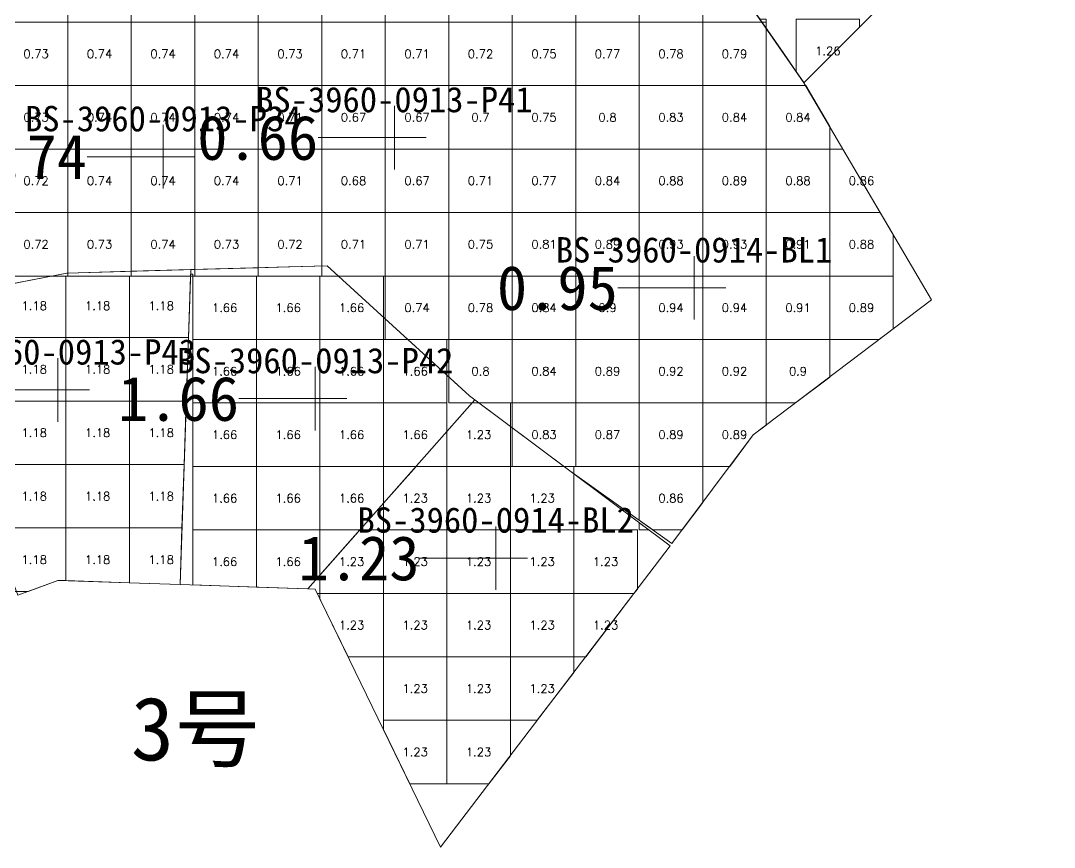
# Model space of a CAD drawing. Header units: inches. Extents: x 469960.7 to 470020.8, y 4349683.5 to 4349740.4.
# Drawn here: x 469984.1 to 470000.38, y 4349683.5 to 4349696.53 of the extents above; entities that cross this region are included whole.
import ezdxf
from ezdxf.enums import TextEntityAlignment as Align

# ---------------------------------------------------------------- set-up
doc = ezdxf.new("R2010")
doc.units = ezdxf.units.IN
doc.header["$MEASUREMENT"] = 0
for name, color, linetype, lineweight in [('0.500-1.000', 7, 'Continuous', 0), ('1.000-1.500', 7, 'Continuous', 0), ('1.500-3.000', 7, 'Continuous', 0), ('孔口文字', 7, 'Continuous', 0), ('点', 7, 'Continuous', 0), ('爆区方格网', 7, 'Continuous', 0), ('线条', 7, 'Continuous', 0), ('钻孔', 7, 'Continuous', 0)]:
    doc.layers.add(name, color=color, linetype=linetype, lineweight=lineweight)
doc.styles.add('3dmine_textStyle_1', font='txt.shx', dxfattribs={"height": 1, "bigfont": 'gbcbig.shx'})
doc.styles.add('3dmine_textStyle_2', font='宋体.ttf', dxfattribs={"height": 1})
doc.styles.add('3dmine_textStyle_3', font='simsunb.ttf', dxfattribs={"height": 1})

msp = doc.modelspace()

# ---------------------------------------------------------------- hatches: boundary and pattern name
at = {"layer": '钻孔', "linetype": 'Continuous', "lineweight": 0, "true_color": 0x00ffff, "extrusion": (0, 1, 0)}
for points in [[(-469990.983, 3950.285), (-469989.983, 3950.285), (-469989.983, 3961.285), (-469990.983, 3961.285)], [(-469987.343, 3949.865), (-469986.343, 3949.865), (-469986.343, 3960.865), (-469987.343, 3960.865)], [(-469995.703, 3950.31), (-469994.703, 3950.31), (-469994.703, 3961.31), (-469995.703, 3961.31)]]:
    msp.add_hatch(color=4, dxfattribs=at).paths.add_polyline_path(points, flags=0)
at = {"layer": '钻孔', "linetype": 'Continuous', "lineweight": 0, "true_color": 0x0000ff, "extrusion": (0, 1, 0)}
for points in [[(-469985.682, 3950.192), (-469984.682, 3950.192), (-469984.682, 3961.192), (-469985.682, 3961.192)], [(-469992.579, 3950.369), (-469991.579, 3950.369), (-469991.579, 3961.369), (-469992.579, 3961.369)]]:
    msp.add_hatch(color=5, dxfattribs=at).paths.add_polyline_path(points, flags=0)
at = {"layer": '钻孔', "linetype": 'Continuous', "lineweight": 0, "true_color": 0xff0000, "extrusion": (0, 1, 0)}
msp.add_hatch(color=1, dxfattribs=at).paths.add_polyline_path([(-469989.736, 3950.216), (-469988.736, 3950.216), (-469988.736, 3961.216), (-469989.736, 3961.216)], flags=0)

# ---------------------------------------------------------------- linework, layer by layer
at = {"layer": '0.500-1.000', "color": 4, "linetype": 'Continuous', "lineweight": 0, "true_color": 0x00ffff}
msp.add_lwpolyline([(469994.537, 4349698.285), (469996.105, 4349696.024), (469996.434, 4349695.55), (469998.444, 4349692.129), (469995.636, 4349690), (469994.355, 4349688.29), (469992.746, 4349689.435), (469991.166, 4349690.618), (469990.982, 4349690.787), (469988.925, 4349692.666), (469988.318, 4349692.649), (469984.826, 4349692.549), (469983.548, 4349692.302), (469980.399, 4349691.693), (469977.749, 4349693.828), (469978.857, 4349694.777), (469980.081, 4349696.294), (469983.208, 4349696.778)], dxfattribs=at)
at = {"layer": '1.000-1.500', "color": 5, "linetype": 'Continuous', "lineweight": 0, "true_color": 0x0000ff}
msp.add_lwpolyline([(470001.809, 4349702.758), (469999.1, 4349701.327), (469999.164, 4349700.794), (469999.434, 4349698.55), (469996.434, 4349695.55), (469994.537, 4349698.285), (469995.802, 4349699.717), (469994.708, 4349700.641), (469997.845, 4349701.403), (469996.581, 4349706.06), (469999.377, 4349706.689), (470003.809, 4349706.932), (470001.809, 4349702.758)], dxfattribs=at)
at = {"layer": '1.000-1.500', "color": 1, "linetype": 'Continuous', "lineweight": 0, "true_color": 0xff0000}
for points in [[(469986.608, 4349687.644), (469984.682, 4349687.709), (469984.051, 4349687.475), (469982.347, 4349692.07), (469984.826, 4349692.549), (469986.775, 4349692.605), (469986.608, 4349687.644)], [(469994.326, 4349688.251), (469990.711, 4349683.503), (469988.736, 4349687.572), (469988.62, 4349687.576), (469991.252, 4349690.554), (469994.326, 4349688.251)]]:
    msp.add_lwpolyline(points, dxfattribs=at)
at = {"layer": '1.500-3.000', "color": 1, "linetype": 'Continuous', "lineweight": 0, "true_color": 0xff0000}
msp.add_lwpolyline([(469991.166, 4349690.618), (469991.252, 4349690.554), (469988.62, 4349687.576), (469986.608, 4349687.644), (469986.775, 4349692.605), (469988.925, 4349692.666), (469991.166, 4349690.618)], dxfattribs=at)
at = {"layer": '点', "color": 138, "linetype": 'Continuous', "lineweight": 0, "true_color": 0x004c4c}
for points, elevation in [([(469989.983, 4349694.184), (469989.983, 4349695.184)], 3961.285), ([(469986.343, 4349693.884), (469986.343, 4349694.884)], 3960.865), ([(469990.483, 4349694.684), (469989.483, 4349694.684)], 3961.285), ([(469986.843, 4349694.384), (469985.843, 4349694.384)], 3960.865), ([(469994.703, 4349691.817), (469994.703, 4349692.817)], 3961.31), ([(469995.203, 4349692.317), (469994.203, 4349692.317)], 3961.31), ([(469984.682, 4349690.209), (469984.682, 4349691.209)], 3961.192), ([(469988.736, 4349690.072), (469988.736, 4349691.072)], 3961.216), ([(469985.182, 4349690.709), (469984.182, 4349690.709)], 3961.192), ([(469989.236, 4349690.572), (469988.236, 4349690.572)], 3961.216), ([(469991.579, 4349687.56), (469991.579, 4349688.56)], 3961.369), ([(469992.079, 4349688.06), (469991.079, 4349688.06)], 3961.369)]:
    msp.add_lwpolyline(points, dxfattribs=dict(at, elevation=elevation))
at = {"layer": '爆区方格网', "color": 4, "linetype": 'Continuous', "lineweight": 0, "true_color": 0x00ffff, "elevation": 3961.31}
for points in [[(469985.84, 4349696.504), (469984.84, 4349696.504), (469984.84, 4349697.03), (469985.015, 4349697.058), (469985.344, 4349697.504), (469985.84, 4349697.504), (469985.84, 4349696.504)], [(469986.84, 4349696.504), (469985.84, 4349696.504), (469985.84, 4349697.504), (469986.84, 4349697.504), (469986.84, 4349696.504)], [(469987.84, 4349696.504), (469986.84, 4349696.504), (469986.84, 4349697.504), (469987.84, 4349697.504), (469987.84, 4349696.504)], [(469988.84, 4349696.504), (469987.84, 4349696.504), (469987.84, 4349697.504), (469988.84, 4349697.504), (469988.84, 4349696.504)], [(469989.84, 4349696.504), (469988.84, 4349696.504), (469988.84, 4349697.504), (469989.84, 4349697.504), (469989.84, 4349696.504)], [(469990.84, 4349696.504), (469989.84, 4349696.504), (469989.84, 4349697.504), (469990.84, 4349697.504), (469990.84, 4349696.504)], [(469991.84, 4349696.504), (469990.84, 4349696.504), (469990.84, 4349697.504), (469991.84, 4349697.504), (469991.84, 4349696.504)], [(469992.84, 4349696.504), (469991.84, 4349696.504), (469991.84, 4349697.504), (469992.84, 4349697.504), (469992.84, 4349696.504)], [(469993.84, 4349696.504), (469992.84, 4349696.504), (469992.84, 4349697.504), (469993.84, 4349697.504), (469993.84, 4349696.504)], [(469994.84, 4349696.504), (469993.84, 4349696.504), (469993.84, 4349697.504), (469994.84, 4349697.504), (469994.84, 4349696.504)], [(469995.31, 4349697.171), (469995.31, 4349697.171), (469995.74, 4349696.551), (469995.84, 4349696.551), (469995.84, 4349696.504), (469994.84, 4349696.504), (469994.84, 4349697.504), (469995.31, 4349697.504), (469995.31, 4349697.171)], [(469984.84, 4349695.504), (469983.84, 4349695.504), (469983.84, 4349696.504), (469984.84, 4349696.504), (469984.84, 4349695.504)], [(469985.84, 4349695.504), (469984.84, 4349695.504), (469984.84, 4349696.504), (469985.84, 4349696.504), (469985.84, 4349695.504)], [(469986.84, 4349695.504), (469985.84, 4349695.504), (469985.84, 4349696.504), (469986.84, 4349696.504), (469986.84, 4349695.504)], [(469987.84, 4349695.504), (469986.84, 4349695.504), (469986.84, 4349696.504), (469987.84, 4349696.504), (469987.84, 4349695.504)], [(469988.84, 4349695.504), (469987.84, 4349695.504), (469987.84, 4349696.504), (469988.84, 4349696.504), (469988.84, 4349695.504)], [(469989.84, 4349695.504), (469988.84, 4349695.504), (469988.84, 4349696.504), (469989.84, 4349696.504), (469989.84, 4349695.504)], [(469990.84, 4349695.504), (469989.84, 4349695.504), (469989.84, 4349696.504), (469990.84, 4349696.504), (469990.84, 4349695.504)], [(469991.84, 4349695.504), (469990.84, 4349695.504), (469990.84, 4349696.504), (469991.84, 4349696.504), (469991.84, 4349695.504)], [(469992.84, 4349695.504), (469991.84, 4349695.504), (469991.84, 4349696.504), (469992.84, 4349696.504), (469992.84, 4349695.504)], [(469993.84, 4349695.504), (469992.84, 4349695.504), (469992.84, 4349696.504), (469993.84, 4349696.504), (469993.84, 4349695.504)], [(469994.84, 4349695.504), (469993.84, 4349695.504), (469993.84, 4349696.504), (469994.84, 4349696.504), (469994.84, 4349695.504)], [(469995.84, 4349695.504), (469994.84, 4349695.504), (469994.84, 4349696.504), (469995.84, 4349696.504), (469995.84, 4349695.504)], [(469984.84, 4349694.504), (469983.84, 4349694.504), (469983.84, 4349695.504), (469984.84, 4349695.504), (469984.84, 4349694.504)], [(469985.84, 4349694.504), (469984.84, 4349694.504), (469984.84, 4349695.504), (469985.84, 4349695.504), (469985.84, 4349694.504)], [(469986.84, 4349694.504), (469985.84, 4349694.504), (469985.84, 4349695.504), (469986.84, 4349695.504), (469986.84, 4349694.504)], [(469987.84, 4349694.504), (469986.84, 4349694.504), (469986.84, 4349695.504), (469987.84, 4349695.504), (469987.84, 4349694.504)], [(469988.84, 4349694.504), (469987.84, 4349694.504), (469987.84, 4349695.504), (469988.84, 4349695.504), (469988.84, 4349694.504)], [(469989.84, 4349694.504), (469988.84, 4349694.504), (469988.84, 4349695.504), (469989.84, 4349695.504), (469989.84, 4349694.504)], [(469990.84, 4349694.504), (469989.84, 4349694.504), (469989.84, 4349695.504), (469990.84, 4349695.504), (469990.84, 4349694.504)], [(469991.84, 4349694.504), (469990.84, 4349694.504), (469990.84, 4349695.504), (469991.84, 4349695.504), (469991.84, 4349694.504)], [(469992.84, 4349694.504), (469991.84, 4349694.504), (469991.84, 4349695.504), (469992.84, 4349695.504), (469992.84, 4349694.504)], [(469993.84, 4349694.504), (469992.84, 4349694.504), (469992.84, 4349695.504), (469993.84, 4349695.504), (469993.84, 4349694.504)], [(469994.84, 4349694.504), (469993.84, 4349694.504), (469993.84, 4349695.504), (469994.84, 4349695.504), (469994.84, 4349694.504)], [(469995.84, 4349694.504), (469994.84, 4349694.504), (469994.84, 4349695.504), (469995.84, 4349695.504), (469995.84, 4349694.504)], [(469996.84, 4349694.859), (469996.84, 4349694.504), (469995.84, 4349694.504), (469995.84, 4349695.504), (469996.461, 4349695.504), (469996.84, 4349694.859)], [(469984.84, 4349693.504), (469983.84, 4349693.504), (469983.84, 4349694.504), (469984.84, 4349694.504), (469984.84, 4349693.504)], [(469985.84, 4349693.504), (469984.84, 4349693.504), (469984.84, 4349694.504), (469985.84, 4349694.504), (469985.84, 4349693.504)], [(469986.84, 4349693.504), (469985.84, 4349693.504), (469985.84, 4349694.504), (469986.84, 4349694.504), (469986.84, 4349693.504)], [(469987.84, 4349693.504), (469986.84, 4349693.504), (469986.84, 4349694.504), (469987.84, 4349694.504), (469987.84, 4349693.504)], [(469988.84, 4349693.504), (469987.84, 4349693.504), (469987.84, 4349694.504), (469988.84, 4349694.504), (469988.84, 4349693.504)], [(469989.84, 4349693.504), (469988.84, 4349693.504), (469988.84, 4349694.504), (469989.84, 4349694.504), (469989.84, 4349693.504)], [(469990.84, 4349693.504), (469989.84, 4349693.504), (469989.84, 4349694.504), (469990.84, 4349694.504), (469990.84, 4349693.504)], [(469991.84, 4349693.504), (469990.84, 4349693.504), (469990.84, 4349694.504), (469991.84, 4349694.504), (469991.84, 4349693.504)], [(469992.84, 4349693.504), (469991.84, 4349693.504), (469991.84, 4349694.504), (469992.84, 4349694.504), (469992.84, 4349693.504)], [(469993.84, 4349693.504), (469992.84, 4349693.504), (469992.84, 4349694.504), (469993.84, 4349694.504), (469993.84, 4349693.504)], [(469994.84, 4349693.504), (469993.84, 4349693.504), (469993.84, 4349694.504), (469994.84, 4349694.504), (469994.84, 4349693.504)], [(469995.84, 4349693.504), (469994.84, 4349693.504), (469994.84, 4349694.504), (469995.84, 4349694.504), (469995.84, 4349693.504)], [(469996.84, 4349693.504), (469995.84, 4349693.504), (469995.84, 4349694.504), (469996.84, 4349694.504), (469996.84, 4349693.504)], [(469997.636, 4349693.504), (469996.84, 4349693.504), (469996.84, 4349694.504), (469997.048, 4349694.504), (469997.636, 4349693.504)], [(469984.84, 4349692.549), (469984.826, 4349692.549), (469984.84, 4349692.549), (469984.84, 4349692.504), (469983.84, 4349692.504), (469983.84, 4349693.504), (469984.84, 4349693.504), (469984.84, 4349692.549)], [(469985.84, 4349692.578), (469984.84, 4349692.549), (469984.84, 4349693.504), (469985.84, 4349693.504), (469985.84, 4349692.578)], [(469986.84, 4349692.606), (469986.775, 4349692.605), (469985.84, 4349692.578), (469985.84, 4349693.504), (469986.84, 4349693.504), (469986.84, 4349692.606)], [(469987.84, 4349692.635), (469986.84, 4349692.606), (469986.84, 4349693.504), (469987.84, 4349693.504), (469987.84, 4349692.635)], [(469988.84, 4349692.504), (469987.84, 4349692.504), (469987.84, 4349692.635), (469988.318, 4349692.649), (469988.318, 4349692.649), (469987.84, 4349692.635), (469987.84, 4349693.504), (469988.84, 4349693.504), (469988.84, 4349692.504)], [(469989.84, 4349692.504), (469988.84, 4349692.504), (469988.84, 4349693.504), (469989.84, 4349693.504), (469989.84, 4349692.504)], [(469990.84, 4349692.504), (469989.84, 4349692.504), (469989.84, 4349693.504), (469990.84, 4349693.504), (469990.84, 4349692.504)], [(469991.84, 4349692.504), (469990.84, 4349692.504), (469990.84, 4349693.504), (469991.84, 4349693.504), (469991.84, 4349692.504)], [(469992.84, 4349692.504), (469991.84, 4349692.504), (469991.84, 4349693.504), (469992.84, 4349693.504), (469992.84, 4349692.504)], [(469993.84, 4349692.504), (469992.84, 4349692.504), (469992.84, 4349693.504), (469993.84, 4349693.504), (469993.84, 4349692.504)], [(469994.84, 4349692.504), (469993.84, 4349692.504), (469993.84, 4349693.504), (469994.84, 4349693.504), (469994.84, 4349692.504)], [(469995.84, 4349692.504), (469994.84, 4349692.504), (469994.84, 4349693.504), (469995.84, 4349693.504), (469995.84, 4349692.504)], [(469996.84, 4349692.504), (469995.84, 4349692.504), (469995.84, 4349693.504), (469996.84, 4349693.504), (469996.84, 4349692.504)], [(469997.84, 4349693.157), (469997.84, 4349692.504), (469996.84, 4349692.504), (469996.84, 4349693.504), (469997.636, 4349693.504), (469997.84, 4349693.157)], [(469985.84, 4349692.504), (469984.84, 4349692.504), (469984.84, 4349692.549), (469985.84, 4349692.578), (469985.84, 4349692.504)], [(469986.84, 4349692.504), (469985.84, 4349692.504), (469985.84, 4349692.578), (469986.84, 4349692.606), (469986.84, 4349692.504)], [(469987.84, 4349692.504), (469986.84, 4349692.504), (469986.84, 4349692.606), (469987.84, 4349692.635), (469987.84, 4349692.504)], [(469990.84, 4349691.504), (469989.84, 4349691.504), (469989.84, 4349692.504), (469990.84, 4349692.504), (469990.84, 4349691.504)], [(469991.84, 4349691.504), (469990.84, 4349691.504), (469990.84, 4349692.504), (469991.84, 4349692.504), (469991.84, 4349691.504)], [(469992.84, 4349691.504), (469991.84, 4349691.504), (469991.84, 4349692.504), (469992.84, 4349692.504), (469992.84, 4349691.504)], [(469993.84, 4349691.504), (469992.84, 4349691.504), (469992.84, 4349692.504), (469993.84, 4349692.504), (469993.84, 4349691.504)], [(469994.84, 4349691.504), (469993.84, 4349691.504), (469993.84, 4349692.504), (469994.84, 4349692.504), (469994.84, 4349691.504)], [(469995.84, 4349691.504), (469994.84, 4349691.504), (469994.84, 4349692.504), (469995.84, 4349692.504), (469995.84, 4349691.504)], [(469996.84, 4349691.504), (469995.84, 4349691.504), (469995.84, 4349692.504), (469996.84, 4349692.504), (469996.84, 4349691.504)], [(469997.84, 4349691.671), (469997.619, 4349691.504), (469996.84, 4349691.504), (469996.84, 4349692.504), (469997.84, 4349692.504), (469997.84, 4349691.671)], [(469991.84, 4349690.504), (469990.84, 4349690.504), (469990.84, 4349691.504), (469991.84, 4349691.504), (469991.84, 4349690.504)], [(469992.84, 4349690.504), (469991.84, 4349690.504), (469991.84, 4349691.504), (469992.84, 4349691.504), (469992.84, 4349690.504)], [(469993.84, 4349690.504), (469992.84, 4349690.504), (469992.84, 4349691.504), (469993.84, 4349691.504), (469993.84, 4349690.504)], [(469994.84, 4349690.504), (469993.84, 4349690.504), (469993.84, 4349691.504), (469994.84, 4349691.504), (469994.84, 4349690.504)], [(469995.84, 4349690.504), (469994.84, 4349690.504), (469994.84, 4349691.504), (469995.84, 4349691.504), (469995.84, 4349690.504)], [(469996.84, 4349690.913), (469996.301, 4349690.504), (469995.84, 4349690.504), (469995.84, 4349691.504), (469996.84, 4349691.504), (469996.84, 4349690.913)], [(469992.84, 4349689.504), (469991.84, 4349689.504), (469991.84, 4349690.504), (469992.84, 4349690.504), (469992.84, 4349689.504)], [(469993.84, 4349689.504), (469992.84, 4349689.504), (469992.84, 4349690.504), (469993.84, 4349690.504), (469993.84, 4349689.504)], [(469994.84, 4349689.504), (469993.84, 4349689.504), (469993.84, 4349690.504), (469994.84, 4349690.504), (469994.84, 4349689.504)], [(469995.84, 4349690.154), (469995.636, 4349690), (469995.264, 4349689.504), (469994.84, 4349689.504), (469994.84, 4349690.504), (469995.84, 4349690.504), (469995.84, 4349690.154)], [(469994.84, 4349688.937), (469994.515, 4349688.504), (469994.055, 4349688.504), (469993.84, 4349688.657), (469993.84, 4349689.504), (469994.84, 4349689.504), (469994.84, 4349688.937)], [(469993.989, 4349688.504), (469993.84, 4349688.504), (469993.84, 4349688.616), (469993.989, 4349688.504)]]:
    msp.add_lwpolyline(points, dxfattribs=at)
at = {"layer": '爆区方格网', "color": 5, "linetype": 'Continuous', "lineweight": 0, "true_color": 0x0000ff}
for points, elevation in [([(469997.31, 4349696.425), (469996.435, 4349695.551), (469996.433, 4349695.551), (469996.31, 4349695.729), (469996.31, 4349696.551), (469997.31, 4349696.551), (469997.31, 4349696.425)], 3961.237), ([(469986.81, 4349692.504), (469986.772, 4349692.504), (469986.773, 4349692.535), (469986.81, 4349692.535), (469986.81, 4349692.504)], 3961.192)]:
    msp.add_lwpolyline(points, dxfattribs=dict(at, elevation=elevation))
at = {"layer": '爆区方格网', "color": 1, "linetype": 'Continuous', "lineweight": 0, "true_color": 0xff0000}
for points, elevation in [([(469983.84, 4349692.504), (469984.81, 4349692.504), (469984.81, 4349691.535), (469983.81, 4349691.535), (469983.81, 4349692.535), (469983.84, 4349692.535), (469983.84, 4349692.504)], 3961.192), ([(469985.81, 4349691.535), (469984.81, 4349691.535), (469984.81, 4349692.504), (469985.81, 4349692.504), (469985.81, 4349691.535)], 3961.192), ([(469986.739, 4349691.535), (469985.81, 4349691.535), (469985.81, 4349692.504), (469986.772, 4349692.504), (469986.739, 4349691.535)], 3961.192), ([(469987.81, 4349691.504), (469986.81, 4349691.504), (469986.81, 4349692.504), (469987.81, 4349692.504), (469987.81, 4349691.504)], 3961.216), ([(469988.81, 4349691.504), (469987.81, 4349691.504), (469987.81, 4349692.504), (469988.81, 4349692.504), (469988.81, 4349691.504)], 3961.216), ([(469989.81, 4349691.504), (469988.81, 4349691.504), (469988.81, 4349692.504), (469989.81, 4349692.504), (469989.81, 4349691.504)], 3961.216), ([(469984.81, 4349690.535), (469983.81, 4349690.535), (469983.81, 4349691.535), (469984.81, 4349691.535), (469984.81, 4349690.535)], 3961.192), ([(469985.81, 4349690.535), (469984.81, 4349690.535), (469984.81, 4349691.535), (469985.81, 4349691.535), (469985.81, 4349690.535)], 3961.192), ([(469986.705, 4349690.535), (469985.81, 4349690.535), (469985.81, 4349691.535), (469986.739, 4349691.535), (469986.705, 4349690.535)], 3961.192), ([(469987.81, 4349690.504), (469986.81, 4349690.504), (469986.81, 4349691.504), (469987.81, 4349691.504), (469987.81, 4349690.504)], 3961.216), ([(469988.81, 4349690.504), (469987.81, 4349690.504), (469987.81, 4349691.504), (469988.81, 4349691.504), (469988.81, 4349690.504)], 3961.216), ([(469989.81, 4349690.504), (469988.81, 4349690.504), (469988.81, 4349691.504), (469989.81, 4349691.504), (469989.81, 4349690.504)], 3961.216), ([(469990.81, 4349690.504), (469989.81, 4349690.504), (469989.81, 4349691.504), (469990.81, 4349691.504), (469990.81, 4349690.504)], 3961.216), ([(469984.81, 4349689.535), (469983.81, 4349689.535), (469983.81, 4349690.535), (469984.81, 4349690.535), (469984.81, 4349689.535)], 3961.192), ([(469985.81, 4349689.535), (469984.81, 4349689.535), (469984.81, 4349690.535), (469985.81, 4349690.535), (469985.81, 4349689.535)], 3961.192), ([(469986.672, 4349689.535), (469985.81, 4349689.535), (469985.81, 4349690.535), (469986.705, 4349690.535), (469986.672, 4349689.535)], 3961.192), ([(469987.81, 4349689.504), (469986.81, 4349689.504), (469986.81, 4349690.504), (469987.81, 4349690.504), (469987.81, 4349689.504)], 3961.216), ([(469988.81, 4349689.504), (469987.81, 4349689.504), (469987.81, 4349690.504), (469988.81, 4349690.504), (469988.81, 4349689.504)], 3961.216), ([(469989.81, 4349689.504), (469988.81, 4349689.504), (469988.81, 4349690.504), (469989.81, 4349690.504), (469989.81, 4349689.504)], 3961.216), ([(469990.81, 4349690.054), (469990.81, 4349690.054), (469990.81, 4349689.504), (469989.81, 4349689.504), (469989.81, 4349690.504), (469990.81, 4349690.504), (469990.81, 4349690.054)], 3961.216), ([(469991.81, 4349689.504), (469990.81, 4349689.504), (469990.81, 4349690.054), (469991.207, 4349690.504), (469991.81, 4349690.504), (469991.81, 4349689.504)], 3961.369), ([(469984.81, 4349688.535), (469983.81, 4349688.535), (469983.81, 4349689.535), (469984.81, 4349689.535), (469984.81, 4349688.535)], 3961.192), ([(469985.81, 4349688.535), (469984.81, 4349688.535), (469984.81, 4349689.535), (469985.81, 4349689.535), (469985.81, 4349688.535)], 3961.192), ([(469986.638, 4349688.535), (469985.81, 4349688.535), (469985.81, 4349689.535), (469986.672, 4349689.535), (469986.638, 4349688.535)], 3961.192), ([(469987.81, 4349688.504), (469986.81, 4349688.504), (469986.81, 4349689.504), (469987.81, 4349689.504), (469987.81, 4349688.504)], 3961.216), ([(469988.81, 4349688.504), (469987.81, 4349688.504), (469987.81, 4349689.504), (469988.81, 4349689.504), (469988.81, 4349688.504)], 3961.216), ([(469989.81, 4349688.923), (469989.81, 4349688.923), (469989.81, 4349688.504), (469988.81, 4349688.504), (469988.81, 4349689.504), (469989.81, 4349689.504), (469989.81, 4349688.923)], 3961.216), ([(469990.81, 4349688.504), (469989.81, 4349688.504), (469989.81, 4349688.923), (469990.324, 4349689.504), (469990.81, 4349689.504), (469990.81, 4349688.504)], 3961.369), ([(469991.81, 4349688.504), (469990.81, 4349688.504), (469990.81, 4349689.504), (469991.81, 4349689.504), (469991.81, 4349688.504)], 3961.369), ([(469992.81, 4349689.389), (469992.746, 4349689.435), (469992.746, 4349689.435), (469992.81, 4349689.387), (469992.81, 4349688.504), (469991.81, 4349688.504), (469991.81, 4349689.504), (469992.81, 4349689.504), (469992.81, 4349689.389)], 3961.369), ([(469984.81, 4349687.705), (469984.682, 4349687.709), (469984.213, 4349687.535), (469983.84, 4349687.535), (469983.84, 4349688.045), (469983.84, 4349688.045), (469983.81, 4349688.125), (469983.81, 4349688.535), (469984.81, 4349688.535), (469984.81, 4349687.705)], 3961.192), ([(469985.81, 4349687.671), (469984.81, 4349687.705), (469984.81, 4349688.535), (469985.81, 4349688.535), (469985.81, 4349687.671)], 3961.192), ([(469986.608, 4349687.644), (469985.81, 4349687.671), (469985.81, 4349688.535), (469986.638, 4349688.535), (469986.608, 4349687.644)], 3961.192), ([(469987.81, 4349687.603), (469986.81, 4349687.637), (469986.81, 4349688.504), (469987.81, 4349688.504), (469987.81, 4349687.603)], 3961.216), ([(469988.81, 4349687.791), (469988.81, 4349687.791), (469988.81, 4349687.504), (469988.769, 4349687.504), (469988.736, 4349687.572), (469988.62, 4349687.576), (469987.81, 4349687.603), (469987.81, 4349688.504), (469988.81, 4349688.504), (469988.81, 4349687.791)], 3961.216), ([(469989.81, 4349687.504), (469988.81, 4349687.504), (469988.81, 4349687.791), (469989.44, 4349688.504), (469989.81, 4349688.504), (469989.81, 4349687.504)], 3961.369), ([(469990.81, 4349687.504), (469989.81, 4349687.504), (469989.81, 4349688.504), (469990.81, 4349688.504), (469990.81, 4349687.504)], 3961.369), ([(469991.81, 4349687.504), (469990.81, 4349687.504), (469990.81, 4349688.504), (469991.81, 4349688.504), (469991.81, 4349687.504)], 3961.369), ([(469992.81, 4349687.504), (469991.81, 4349687.504), (469991.81, 4349688.504), (469992.81, 4349688.504), (469992.81, 4349687.504)], 3961.369), ([(469993.81, 4349687.573), (469993.757, 4349687.504), (469992.81, 4349687.504), (469992.81, 4349688.504), (469993.81, 4349688.504), (469993.81, 4349687.573)], 3961.369), ([(469989.81, 4349686.504), (469989.255, 4349686.504), (469988.81, 4349687.42), (469988.81, 4349687.504), (469989.81, 4349687.504), (469989.81, 4349686.504)], 3961.369), ([(469990.81, 4349686.504), (469989.81, 4349686.504), (469989.81, 4349687.504), (469990.81, 4349687.504), (469990.81, 4349686.504)], 3961.369), ([(469991.81, 4349686.504), (469990.81, 4349686.504), (469990.81, 4349687.504), (469991.81, 4349687.504), (469991.81, 4349686.504)], 3961.369), ([(469992.81, 4349686.504), (469991.81, 4349686.504), (469991.81, 4349687.504), (469992.81, 4349687.504), (469992.81, 4349686.504)], 3961.369), ([(469992.996, 4349686.504), (469992.81, 4349686.504), (469992.81, 4349687.504), (469993.757, 4349687.504), (469992.996, 4349686.504)], 3961.369), ([(469990.81, 4349685.504), (469989.81, 4349685.504), (469989.81, 4349686.504), (469990.81, 4349686.504), (469990.81, 4349685.504)], 3961.369), ([(469991.81, 4349685.504), (469990.81, 4349685.504), (469990.81, 4349686.504), (469991.81, 4349686.504), (469991.81, 4349685.504)], 3961.369), ([(469992.81, 4349686.26), (469992.234, 4349685.504), (469991.81, 4349685.504), (469991.81, 4349686.504), (469992.81, 4349686.504), (469992.81, 4349686.26)], 3961.369), ([(469990.81, 4349684.504), (469990.225, 4349684.504), (469989.81, 4349685.359), (469989.81, 4349685.504), (469990.81, 4349685.504), (469990.81, 4349684.504)], 3961.369), ([(469991.81, 4349684.946), (469991.473, 4349684.504), (469990.81, 4349684.504), (469990.81, 4349685.504), (469991.81, 4349685.504), (469991.81, 4349684.946)], 3961.369)]:
    msp.add_lwpolyline(points, dxfattribs=dict(at, elevation=elevation))
at = {"layer": '线条', "color": 138, "linetype": 'Continuous', "lineweight": 0, "true_color": 0x004c4c}
for points, elevation in [([(469989.983, 4349694.684), (469989.983, 4349694.684), (469989.983, 4349694.684)], 3961.285), ([(469986.343, 4349694.384), (469986.343, 4349694.384), (469986.343, 4349694.384)], 3960.865), ([(469994.703, 4349692.317), (469994.703, 4349692.317), (469994.703, 4349692.317)], 3961.31), ([(469984.682, 4349690.709), (469984.682, 4349690.709), (469984.682, 4349690.709)], 3961.192), ([(469988.736, 4349690.572), (469988.736, 4349690.572), (469988.736, 4349690.572)], 3961.216), ([(469991.579, 4349688.06), (469991.579, 4349688.06), (469991.579, 4349688.06)], 3961.369)]:
    msp.add_lwpolyline(points, dxfattribs=dict(at, elevation=elevation))
at = {"layer": '钻孔', "color": 4, "linetype": 'Continuous', "lineweight": 0, "true_color": 0x00ffff}
for points, elevation in [([(469989.983, 4349694.684), (469988.783, 4349694.684)], 3961.285), ([(469989.983, 4349694.684), (469988.783, 4349694.684)], 3950.285), ([(469986.343, 4349694.384), (469985.143, 4349694.384)], 3960.865), ([(469986.343, 4349694.384), (469985.143, 4349694.384)], 3949.865), ([(469994.703, 4349692.317), (469993.503, 4349692.317)], 3961.31), ([(469994.703, 4349692.317), (469993.503, 4349692.317)], 3950.31)]:
    msp.add_lwpolyline(points, dxfattribs=dict(at, elevation=elevation))
at = {"layer": '钻孔', "color": 5, "linetype": 'Continuous', "lineweight": 0, "true_color": 0x0000ff}
for points, elevation in [([(469984.682, 4349690.709), (469983.482, 4349690.709)], 3961.192), ([(469984.682, 4349690.709), (469983.482, 4349690.709)], 3950.192), ([(469991.579, 4349688.06), (469990.379, 4349688.06)], 3961.369), ([(469991.579, 4349688.06), (469990.379, 4349688.06)], 3950.369)]:
    msp.add_lwpolyline(points, dxfattribs=dict(at, elevation=elevation))
at = {"layer": '钻孔', "color": 1, "linetype": 'Continuous', "lineweight": 0, "true_color": 0xff0000}
for elevation in [3961.216, 3950.216]:
    msp.add_lwpolyline([(469988.736, 4349690.572), (469987.536, 4349690.572)], dxfattribs=dict(at, elevation=elevation))

# ---------------------------------------------------------------- texts
at = {"color": 5, "linetype": 'Continuous', "lineweight": 0, "true_color": 0x0000ff, "style": '3dmine_textStyle_1'}
msp.add_text('1.26', height=0.1333, dxfattribs=at).set_placement((469996.81, 4349696.051, 3961.237), align=Align.MIDDLE_CENTER)
at = {"color": 4, "linetype": 'Continuous', "lineweight": 0, "true_color": 0x00ffff, "style": '3dmine_textStyle_1'}
for s, p in [('0.73', (469984.34, 4349696.004, 3961.31)), ('0.74', (469985.34, 4349696.004, 3961.31)), ('0.74', (469986.34, 4349696.004, 3961.31)), ('0.74', (469987.34, 4349696.004, 3961.31)), ('0.73', (469988.34, 4349696.004, 3961.31)), ('0.71', (469989.34, 4349696.004, 3961.31)), ('0.71', (469990.34, 4349696.004, 3961.31)), ('0.72', (469991.34, 4349696.004, 3961.31)), ('0.75', (469992.34, 4349696.004, 3961.31)), ('0.77', (469993.34, 4349696.004, 3961.31)), ('0.78', (469994.34, 4349696.004, 3961.31)), ('0.79', (469995.34, 4349696.004, 3961.31)), ('0.73', (469984.34, 4349695.004, 3961.31)), ('0.74', (469985.34, 4349695.004, 3961.31)), ('0.74', (469986.34, 4349695.004, 3961.31)), ('0.74', (469987.34, 4349695.004, 3961.31)), ('0.71', (469988.34, 4349695.004, 3961.31)), ('0.67', (469989.34, 4349695.004, 3961.31)), ('0.67', (469990.34, 4349695.004, 3961.31)), ('0.7', (469991.34, 4349695.004, 3961.31)), ('0.75', (469992.34, 4349695.004, 3961.31)), ('0.8', (469993.34, 4349695.004, 3961.31)), ('0.83', (469994.34, 4349695.004, 3961.31)), ('0.84', (469995.34, 4349695.004, 3961.31)), ('0.84', (469996.34, 4349695.004, 3961.31)), ('0.72', (469984.34, 4349694.004, 3961.31)), ('0.74', (469985.34, 4349694.004, 3961.31)), ('0.74', (469986.34, 4349694.004, 3961.31)), ('0.74', (469987.34, 4349694.004, 3961.31)), ('0.71', (469988.34, 4349694.004, 3961.31)), ('0.68', (469989.34, 4349694.004, 3961.31)), ('0.67', (469990.34, 4349694.004, 3961.31)), ('0.71', (469991.34, 4349694.004, 3961.31)), ('0.77', (469992.34, 4349694.004, 3961.31)), ('0.84', (469993.34, 4349694.004, 3961.31)), ('0.88', (469994.34, 4349694.004, 3961.31)), ('0.89', (469995.34, 4349694.004, 3961.31)), ('0.88', (469996.34, 4349694.004, 3961.31)), ('0.86', (469997.34, 4349694.004, 3961.31)), ('0.72', (469984.34, 4349693.004, 3961.31)), ('0.73', (469985.34, 4349693.004, 3961.31)), ('0.74', (469986.34, 4349693.004, 3961.31)), ('0.73', (469987.34, 4349693.004, 3961.31)), ('0.72', (469988.34, 4349693.004, 3961.31)), ('0.71', (469989.34, 4349693.004, 3961.31)), ('0.71', (469990.34, 4349693.004, 3961.31)), ('0.75', (469991.34, 4349693.004, 3961.31)), ('0.81', (469992.34, 4349693.004, 3961.31)), ('0.89', (469993.34, 4349693.004, 3961.31)), ('0.93', (469994.34, 4349693.004, 3961.31)), ('0.93', (469995.34, 4349693.004, 3961.31)), ('0.91', (469996.34, 4349693.004, 3961.31)), ('0.88', (469997.34, 4349693.004, 3961.31)), ('0.74', (469990.34, 4349692.004, 3961.31)), ('0.78', (469991.34, 4349692.004, 3961.31)), ('0.84', (469992.34, 4349692.004, 3961.31)), ('0.9', (469993.34, 4349692.004, 3961.31)), ('0.94', (469994.34, 4349692.004, 3961.31)), ('0.94', (469995.34, 4349692.004, 3961.31)), ('0.91', (469996.34, 4349692.004, 3961.31)), ('0.89', (469997.34, 4349692.004, 3961.31)), ('0.8', (469991.34, 4349691.004, 3961.31)), ('0.84', (469992.34, 4349691.004, 3961.31)), ('0.89', (469993.34, 4349691.004, 3961.31)), ('0.92', (469994.34, 4349691.004, 3961.31)), ('0.92', (469995.34, 4349691.004, 3961.31)), ('0.9', (469996.34, 4349691.004, 3961.31)), ('0.83', (469992.34, 4349690.004, 3961.31)), ('0.87', (469993.34, 4349690.004, 3961.31)), ('0.89', (469994.34, 4349690.004, 3961.31)), ('0.89', (469995.34, 4349690.004, 3961.31)), ('0.86', (469994.34, 4349689.004, 3961.31))]:
    msp.add_text(s, height=0.1333, dxfattribs=at).set_placement(p, align=Align.MIDDLE_CENTER)
at = {"color": 1, "linetype": 'Continuous', "lineweight": 0, "true_color": 0xff0000, "style": '3dmine_textStyle_1'}
for s, p in [('1.18', (469984.31, 4349692.035, 3961.192)), ('1.18', (469985.31, 4349692.035, 3961.192)), ('1.18', (469986.31, 4349692.035, 3961.192)), ('1.66', (469987.31, 4349692.004, 3961.216)), ('1.66', (469988.31, 4349692.004, 3961.216)), ('1.66', (469989.31, 4349692.004, 3961.216)), ('1.18', (469984.31, 4349691.035, 3961.192)), ('1.18', (469985.31, 4349691.035, 3961.192)), ('1.18', (469986.31, 4349691.035, 3961.192)), ('1.66', (469987.31, 4349691.004, 3961.216)), ('1.66', (469988.31, 4349691.004, 3961.216)), ('1.66', (469989.31, 4349691.004, 3961.216)), ('1.66', (469990.31, 4349691.004, 3961.216)), ('1.18', (469984.31, 4349690.035, 3961.192)), ('1.18', (469985.31, 4349690.035, 3961.192)), ('1.18', (469986.31, 4349690.035, 3961.192)), ('1.66', (469987.31, 4349690.004, 3961.216)), ('1.66', (469988.31, 4349690.004, 3961.216)), ('1.66', (469989.31, 4349690.004, 3961.216)), ('1.66', (469990.31, 4349690.004, 3961.216)), ('1.23', (469991.31, 4349690.004, 3961.369)), ('1.18', (469984.31, 4349689.035, 3961.192)), ('1.18', (469985.31, 4349689.035, 3961.192)), ('1.18', (469986.31, 4349689.035, 3961.192)), ('1.66', (469987.31, 4349689.004, 3961.216)), ('1.66', (469988.31, 4349689.004, 3961.216)), ('1.66', (469989.31, 4349689.004, 3961.216)), ('1.23', (469990.31, 4349689.004, 3961.369)), ('1.23', (469991.31, 4349689.004, 3961.369)), ('1.23', (469992.31, 4349689.004, 3961.369)), ('1.18', (469984.31, 4349688.035, 3961.192)), ('1.18', (469985.31, 4349688.035, 3961.192)), ('1.18', (469986.31, 4349688.035, 3961.192)), ('1.66', (469987.31, 4349688.004, 3961.216)), ('1.66', (469988.31, 4349688.004, 3961.216)), ('1.23', (469989.31, 4349688.004, 3961.369)), ('1.23', (469990.31, 4349688.004, 3961.369)), ('1.23', (469991.31, 4349688.004, 3961.369)), ('1.23', (469992.31, 4349688.004, 3961.369)), ('1.23', (469993.31, 4349688.004, 3961.369)), ('1.23', (469989.31, 4349687.004, 3961.369)), ('1.23', (469990.31, 4349687.004, 3961.369)), ('1.23', (469991.31, 4349687.004, 3961.369)), ('1.23', (469992.31, 4349687.004, 3961.369)), ('1.23', (469993.31, 4349687.004, 3961.369)), ('1.23', (469990.31, 4349686.004, 3961.369)), ('1.23', (469991.31, 4349686.004, 3961.369)), ('1.23', (469992.31, 4349686.004, 3961.369)), ('1.23', (469990.31, 4349685.004, 3961.369)), ('1.23', (469991.31, 4349685.004, 3961.369))]:
    msp.add_text(s, height=0.1333, dxfattribs=at).set_placement(p, align=Align.MIDDLE_CENTER)
at = {"color": 7, "linetype": 'Continuous', "lineweight": 0, "style": '3dmine_textStyle_2'}
msp.add_text('3号', height=1, dxfattribs=at).set_placement((469985.833, 4349684.872, 1980.684))
at = {"layer": '孔口文字', "color": 138, "linetype": 'Continuous', "lineweight": 0, "true_color": 0x004c4c, "style": '3dmine_textStyle_3'}
for s, p in [('BS-3960-0913-P41', (469989.983, 4349695.084, 3961.285)), ('BS-3960-0913-P34', (469986.343, 4349694.784, 3960.865)), ('BS-3960-0914-BL1', (469994.703, 4349692.717, 3961.31)), ('BS-3960-0913-P43', (469984.682, 4349691.109, 3961.192)), ('BS-3960-0913-P42', (469988.736, 4349690.972, 3961.216)), ('BS-3960-0914-BL2', (469991.579, 4349688.46, 3961.369))]:
    msp.add_text(s, height=0.4, dxfattribs=at).set_placement(p, align=Align.CENTER)
at = {"layer": '钻孔', "color": 4, "linetype": 'Continuous', "lineweight": 0, "true_color": 0x00ffff, "style": '3dmine_textStyle_3'}
for s, p in [('0.66', (469988.783, 4349694.684, 3961.285)), ('0.74', (469985.143, 4349694.384, 3960.865)), ('0.95', (469993.503, 4349692.317, 3961.31))]:
    msp.add_text(s, height=0.7, dxfattribs=at).set_placement(p, align=Align.MIDDLE_RIGHT)
at = {"layer": '钻孔', "color": 1, "linetype": 'Continuous', "lineweight": 0, "true_color": 0xff0000, "style": '3dmine_textStyle_3'}
msp.add_text('1.66', height=0.7, dxfattribs=at).set_placement((469987.536, 4349690.572, 3961.216), align=Align.MIDDLE_RIGHT)
at = {"layer": '钻孔', "color": 5, "linetype": 'Continuous', "lineweight": 0, "true_color": 0x0000ff, "style": '3dmine_textStyle_3'}
msp.add_text('1.23', height=0.7, dxfattribs=at).set_placement((469990.379, 4349688.06, 3961.369), align=Align.MIDDLE_RIGHT)

doc.saveas('drawing.dxf')
